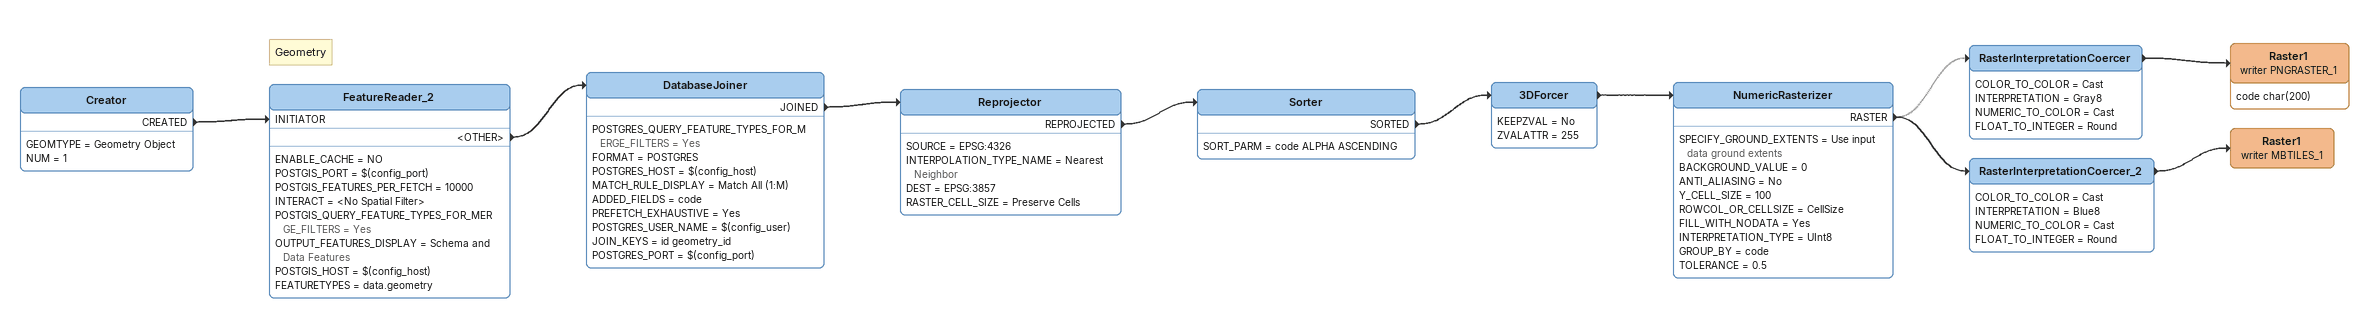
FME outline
Creator
    GEOMTYPE = Geometry Object
    NUM = 1
    CREATED -> FeatureReader_2 [INITIATOR]
Note: Geometry
FeatureReader_2
    ENABLE_CACHE = NO
    POSTGIS_PORT = $(config_port)
    POSTGIS_FEATURES_PER_FETCH = 10000
    INTERACT = <No Spatial Filter>
    POSTGIS_QUERY_FEATURE_TYPES_FOR_MERGE_FILTERS = Yes
    OUTPUT_FEATURES_DISPLAY = Schema and Data Features
    POSTGIS_HOST = $(config_host)
    FEATURETYPES = data.geometry
    <OTHER> -> DatabaseJoiner
DatabaseJoiner
    POSTGRES_QUERY_FEATURE_TYPES_FOR_MERGE_FILTERS = Yes
    FORMAT = POSTGRES
    POSTGRES_HOST = $(config_host)
    MATCH_RULE_DISPLAY = Match All (1:M)
    ADDED_FIELDS = code
    PREFETCH_EXHAUSTIVE = Yes
    POSTGRES_USER_NAME = $(config_user)
    JOIN_KEYS = id geometry_id
    POSTGRES_PORT = $(config_port)
    JOINED -> Reprojector
Reprojector
    SOURCE = EPSG:4326
    INTERPOLATION_TYPE_NAME = Nearest Neighbor
    DEST = EPSG:3857
    RASTER_CELL_SIZE = Preserve Cells
    REPROJECTED -> Sorter
Sorter
    SORT_PARM = code ALPHA ASCENDING
    SORTED -> 3DForcer
3DForcer
    KEEPZVAL = No
    ZVALATTR = 255
    -> NumericRasterizer
NumericRasterizer
    SPECIFY_GROUND_EXTENTS = Use input data ground extents
    BACKGROUND_VALUE = 0
    ANTI_ALIASING = No
    Y_CELL_SIZE = 100
    ROWCOL_OR_CELLSIZE = CellSize
    FILL_WITH_NODATA = Yes
    INTERPRETATION_TYPE = UInt8
    GROUP_BY = code
    TOLERANCE = 0.5
    RASTER -> RasterInterpretationCoercer [off]
    RASTER -> RasterInterpretationCoercer_2
RasterInterpretationCoercer
    COLOR_TO_COLOR = Cast
    INTERPRETATION = Gray8
    NUMERIC_TO_COLOR = Cast
    FLOAT_TO_INTEGER = Round
    -> Raster1 (writer PNGRASTER_1)
Raster1 (writer PNGRASTER_1)
    attributes: code char(200)
RasterInterpretationCoercer_2
    COLOR_TO_COLOR = Cast
    INTERPRETATION = Blue8
    NUMERIC_TO_COLOR = Cast
    FLOAT_TO_INTEGER = Round
    -> Raster1 (writer MBTILES_1)
Raster1 (writer MBTILES_1)
